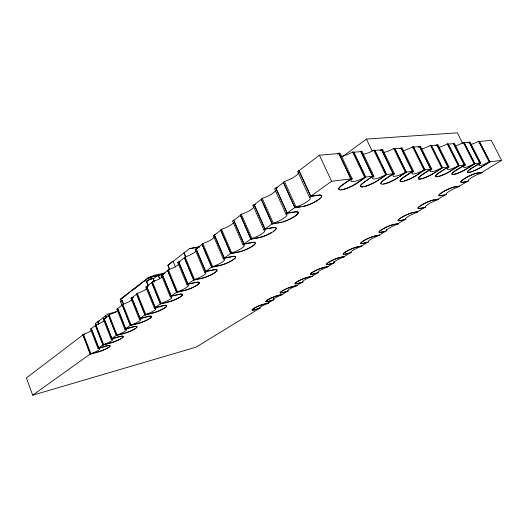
<?xml version="1.0" encoding="UTF-8"?>
<svg xmlns="http://www.w3.org/2000/svg" width="528" height="528" viewBox="0 0 528 528"><rect width="100%" height="100%" fill="white"/><g stroke="black" fill="none" stroke-linecap="round" stroke-linejoin="round"><path stroke-width="0.79" d="M120.707 301.429L121.915 300.194A5.201 1.109 -21.6 0 0 121.486 300.584M199.571 246.814L189.46 248.629L173.177 261.34L175.619 267.221M120.615 299.29L120.681 299.911M120.714 299.416L120.688 299.772M121.532 300.769L122.021 300.333L123.519 304.108M120.919 299.02L145.695 279.886M120.985 299.185L126.199 295.159M132.719 290.123L139.894 284.585M144.454 281.068L145.761 280.058M122.021 300.333L120.476 301.607L122.265 306.207M148.183 285.813L146.428 281.49L149.127 279.734L152.321 278.619M154.466 281.827L153.252 278.791L158.143 275.048L163.885 273.893M95.35 323.631L95.931 325.129L95.35 323.631L108.233 313.797L115.949 312.002M90.268 354.13L90.895 353.681A8.171 1.379 -21.4 0 0 98.842 349.958A8.171 1.379 -21.4 0 0 98.043 348.566L106.128 346.13A8.969 1.505 -21.5 0 1 109.052 347.219A8.969 1.505 -21.5 0 1 97.654 352.143L90.268 354.13L82.823 334.745L83.444 334.277A8.131 1.571 -21.1 0 0 91.766 330.178M103.006 345.022L103.66 344.546A8.336 1.452 -21.5 0 0 111.817 340.718A8.336 1.452 -21.5 0 0 111.151 339.194L119.335 336.758A9.148 1.584 -21.6 0 1 122.126 338.019A9.148 1.584 -21.6 0 1 110.464 343.055L103.006 345.022L95.33 325.235L95.977 324.746A8.29 1.65 -21.2 0 0 104.524 320.522M111.151 339.194L103.323 319.156L105.461 318.305M117.883 310.418A8.461 1.729 -21.4 0 1 109.091 314.767L108.418 315.282L116.345 335.478L123.869 333.538A9.332 1.663 -21.8 0 0 135.802 328.39A9.332 1.663 -21.8 0 0 133.162 326.951L124.879 329.373A8.507 1.525 -21.6 0 1 125.407 331.043A8.507 1.525 -21.6 0 1 117.031 334.983L116.345 335.478M131.888 299.825A8.639 1.822 -21.6 0 1 122.839 304.313L122.133 304.847L130.324 325.472L137.92 323.572A9.53 1.749 -21.9 0 0 150.137 318.298A9.53 1.749 -21.9 0 0 147.662 316.661L139.28 319.07A8.686 1.604 -21.8 0 1 139.649 320.905A8.686 1.604 -21.8 0 1 131.05 324.958L130.324 325.472M133.148 297.284L130.918 298.168L139.28 319.07M146.579 288.71A8.831 1.921 -21.8 0 1 137.267 293.337L136.521 293.905L144.995 314.978L152.651 313.117A9.742 1.841 -22.1 0 0 165.178 307.712A9.742 1.841 -22.1 0 0 162.888 305.857L154.4 308.253A8.877 1.69 -22 0 1 154.605 310.259A8.877 1.69 -22 0 1 145.754 314.437L144.995 314.978M148.784 285.826L145.741 286.889L154.4 308.253M160.406 303.95L161.205 303.382A9.082 1.782 -22.2 0 0 170.313 299.072A9.082 1.782 -22.2 0 0 170.3 296.875L171.125 296.287L178.886 294.505A9.973 1.94 -22.4 0 1 180.965 296.591A9.973 1.94 -22.4 0 1 168.128 302.141L160.406 303.95L151.635 282.414L152.414 281.82A9.029 2.026 -22.1 0 0 162.01 277.028M163.667 274.111L161.33 275.035L170.3 296.875M178.246 264.746A9.247 2.132 -22.3 0 1 168.353 269.696L167.528 270.323L176.623 292.354L184.397 290.591A10.21 2.046 -22.6 0 0 197.571 284.902A10.21 2.046 -22.6 0 0 195.723 282.559L187.909 284.282L187.037 284.902A9.306 1.881 -22.5 0 1 186.846 287.305A9.306 1.881 -22.5 0 1 177.461 291.753L176.623 292.354M187.037 284.902L177.731 262.561L180.127 261.617M196.218 250.853A9.484 2.251 -22.7 0 1 185.13 256.938L184.259 257.598L193.703 280.137L201.531 278.441A10.474 2.158 -22.9 0 0 215.054 272.593A10.474 2.158 -22.9 0 0 213.464 269.973L205.603 271.623L204.686 272.276A9.537 1.987 -22.8 0 1 204.257 274.91A9.537 1.987 -22.8 0 1 194.588 279.503L193.703 280.137M197.472 248.45L195.023 249.414L204.686 272.276M214.328 237.145A9.735 2.383 -23 0 1 202.825 243.481L201.907 244.174L211.715 267.247L219.595 265.624A10.751 2.277 -23.2 0 0 233.488 259.618A10.751 2.277 -23.2 0 0 232.188 256.687L224.281 258.258L223.311 258.951A9.794 2.099 -23.1 0 1 222.631 261.829A9.794 2.099 -23.1 0 1 212.652 266.581L211.715 267.247M223.311 258.951L213.266 235.534L215.774 234.551M233.462 222.664A10.012 2.521 -23.5 0 1 221.509 229.264L220.546 230.003L230.743 253.638L238.663 252.094A11.062 2.409 -23.6 0 0 252.945 245.923A11.062 2.409 -23.6 0 0 251.975 242.649L244.035 244.127L243.012 244.86A10.072 2.218 -23.4 0 1 242.042 248.008A10.072 2.218 -23.4 0 1 231.733 252.925L230.743 253.638M253.704 207.346A10.309 2.666 -23.9 0 1 241.276 214.236L240.247 215.015L250.873 239.237L258.826 237.791A11.392 2.548 -24 0 0 273.524 231.436A11.392 2.548 -24 0 0 272.923 227.786L264.957 229.159L263.868 229.937A10.375 2.35 -23.8 0 1 262.581 233.389A10.375 2.35 -23.8 0 1 251.922 238.484L250.873 239.237M263.868 229.937L252.965 205.339L254.027 204.534L255.605 204.316M275.154 191.103A10.639 2.825 -24.5 0 1 262.211 198.31L261.122 199.135L272.204 223.971L280.177 222.638A11.761 2.693 -24.5 0 0 295.317 216.091A11.761 2.693 -24.5 0 0 295.126 212.032L287.153 213.286L285.998 214.111A10.712 2.488 -24.3 0 1 284.354 217.886A10.712 2.488 -24.3 0 1 273.319 223.179L272.204 223.971M277.319 187.823L275.741 188.021L274.613 188.879L285.998 214.111M298.452 171.884A11.002 2.99 -25.1 0 1 294.73 176.623A11.002 2.99 -25.1 0 1 284.427 181.414L283.272 182.292L294.848 207.775L302.834 206.567A12.164 2.851 -25 0 0 318.437 199.815A12.164 2.851 -25 0 0 318.714 195.294L310.741 196.409L309.514 197.287A11.081 2.64 -24.8 0 1 307.474 201.432A11.081 2.64 -24.8 0 1 296.03 206.93L294.848 207.775M104.201 318.78L108.629 315.414L116.424 335.267L111.91 338.501L104.201 318.78L105.646 318.443M131.868 297.752L136.745 294.05L145.075 314.767L140.105 318.325L131.868 297.752L133.34 297.429M339.92 189.684A12.256 2.831 -25.7 0 1 342.388 184.833L350.823 178.913L338.818 153.529L319.42 155.206L299.066 170.676L310.794 196.172L318.615 195.083A12.164 2.858 -25 0 1 321.229 196.997M337.61 154.143L338.884 153.193L340.025 153.094L352.229 178.867A11.213 2.607 -25.9 0 0 353.384 181.639A11.213 2.607 -25.9 0 0 364.67 177.335L365.759 177.203L353.694 151.925L352.592 152.018A11.134 2.957 -26.3 0 1 341.095 156.242M342.553 156.651L366.392 139.088L457.307 132.818L462.779 143.57M90.347 353.932L83.035 334.871L26.4 377.916L32.703 395.182L90.347 353.932L97.594 351.978M103.085 344.817L95.542 325.367L91.311 328.581L98.776 347.899L103.085 344.817L110.398 342.89A9.148 1.584 -21.6 0 0 111.725 342.507M130.106 324.515L122.351 304.986L117.704 308.517L125.671 328.654L130.403 325.261L137.848 323.4A9.53 1.749 -21.9 0 0 143.702 321.427M160.486 303.739L151.859 282.559L146.738 286.453L155.265 307.474L160.486 303.739L168.056 301.963A9.966 1.94 -22.4 0 0 180.893 296.413A9.966 1.94 -22.4 0 0 178.807 294.327L171.204 296.069L162.367 274.573L167.759 270.475L176.702 292.136L171.204 296.069M193.466 279.173L184.496 257.756L178.82 262.066L187.981 284.057L193.776 279.913L201.452 278.249A10.468 2.158 -22.9 0 0 212.612 273.88M211.787 267.023L202.145 244.339L196.159 248.893L205.676 271.399L211.787 267.023L219.509 265.432A10.751 2.277 -23.2 0 0 221.701 264.878M230.815 253.407L220.783 230.175L214.454 234.98L224.354 258.034L230.815 253.407L237.798 252.047M250.945 239.006L240.497 215.193L233.798 220.282L244.108 243.896L250.945 239.006L254.06 238.438M265.023 228.928L272.27 223.74L261.373 199.32L254.278 204.712L265.023 228.928L272.831 227.581A11.392 2.548 -24 0 1 273.365 231.284M294.914 207.537L283.529 182.483L275.999 188.212L287.212 213.048L294.914 207.537L300.386 206.712M310.794 196.172L331.61 181.276L350.823 178.913M380.318 150.427L382.589 149.444L394.363 173.679A10.666 2.29 -26.3 0 0 394.858 176.359A10.666 2.29 -26.3 0 0 405.392 172.319L406.362 172.201L394.72 148.408L393.743 148.493A10.593 2.6 -26.8 0 1 384.16 152.321M146.995 278.883L151.292 277.028M352.229 178.867L351.1 179.005L342.487 185.044A12.256 2.831 -25.7 0 0 341.57 189.842A12.256 2.831 -25.7 0 0 357.172 183.137L365.759 177.203M150.526 279.385L151.133 278.962L150.071 279.371M399.854 148.731L402.065 147.774L413.622 171.303A10.415 2.152 -26.4 0 0 413.846 173.943A10.415 2.152 -26.4 0 0 424.037 170.023L424.948 169.91L413.516 146.797L412.592 146.876A10.349 2.442 -26.9 0 1 403.306 150.599M365.488 177.104L353.628 152.255L360.809 151.635L372.596 176.233L365.488 177.104L357.073 182.926A12.256 2.831 -25.7 0 1 351.958 185.922M147.068 279.055L147.543 278.725M412.163 147.728L413.516 146.797M372.596 176.233L364.195 182.002A11.946 2.653 -25.9 0 0 362.947 186.707M386.661 174.623L385.638 174.755A10.93 2.442 -26.1 0 1 374.741 178.919A10.93 2.442 -26.1 0 1 373.936 176.194L372.867 176.326L364.294 182.213A11.946 2.653 -25.9 0 0 362.98 186.919A11.946 2.653 -25.9 0 0 378.121 180.411L386.661 174.623L374.814 150.11L373.778 150.203A10.857 2.772 -26.5 0 1 362.683 154.295M418.202 147.2L420.46 146.197L431.812 169.066A10.177 2.026 -26.6 0 0 431.792 171.659A10.177 2.026 -26.6 0 0 441.659 167.851L442.523 167.746L431.297 145.273L430.419 145.345A10.118 2.297 -27.1 0 1 421.403 148.962M146.428 281.49L147.338 280.942M380.747 162.848L374.748 150.434L381.513 149.853L393.089 173.712L384.734 179.335A11.656 2.495 -26.1 0 0 380.939 183.678M394.363 173.679L393.36 173.804L384.826 179.54A11.656 2.488 -26.1 0 0 383.163 184.166A11.656 2.488 -26.1 0 0 397.868 177.844L406.362 172.201M435.673 145.682L437.864 144.705L449.018 166.947A9.959 1.907 -26.7 0 0 448.78 169.495A9.959 1.907 -26.7 0 0 458.35 165.799L459.169 165.693L448.133 143.827L447.302 143.9A9.9 2.165 -27.2 0 1 439.111 147.299M399.689 176.372L401.61 175.091M402.89 174.24L406.091 172.115L412.408 171.336L401.036 148.17L394.654 148.718L406.091 172.115M412.408 171.336L404.105 176.827A11.385 2.343 -26.2 0 0 400.171 181.071M413.622 171.303L412.678 171.422L404.204 177.019A11.385 2.343 -26.2 0 0 402.224 181.566A11.385 2.343 -26.2 0 0 416.519 175.421L424.948 169.91M417.113 174.775L420.552 172.524M421.931 171.626L424.69 169.825L430.657 169.092L419.483 146.579L413.45 147.101L424.69 169.825M467.933 142.877L470.019 141.953L480.79 163.033A9.55 1.696 -26.8 0 0 480.17 165.502A9.55 1.696 -26.8 0 0 489.192 161.997L489.931 161.905L479.272 141.154L478.526 141.22A9.491 1.927 -27.3 0 1 470.765 144.448M430.657 169.092L422.413 174.451A11.128 2.204 -26.4 0 0 419.331 178.966A11.128 2.204 -26.4 0 0 431.158 174.656M431.812 169.066L430.921 169.178L422.506 174.643A11.128 2.204 -26.4 0 0 420.255 179.104A11.128 2.204 -26.4 0 0 434.155 173.125L442.523 167.746M431.963 147.041L431.224 145.57L436.94 145.075L447.916 166.967L439.738 172.201A10.89 2.079 -26.5 0 0 436.128 176.609M449.018 166.947L448.173 167.046L439.831 172.385A10.89 2.079 -26.5 0 0 437.336 176.774A10.89 2.079 -26.5 0 0 450.872 170.953L459.169 165.693M458.911 165.614L448.061 144.118L453.479 143.649L464.264 164.954L458.911 165.614L450.78 170.768A10.89 2.079 -26.5 0 1 437.804 176.497M464.264 164.954L456.152 170.075A10.659 1.96 -26.6 0 0 452.397 174.392M474.943 163.753L474.17 163.845A9.748 1.795 -26.7 0 1 464.884 167.449A9.748 1.795 -26.7 0 1 465.32 164.934L456.245 170.254A10.659 1.96 -26.6 0 0 453.539 174.563A10.659 1.96 -26.6 0 0 466.726 168.887L474.943 163.753L464.105 142.454L463.32 142.527A9.689 2.039 -27.2 0 1 455.347 145.84M467.306 168.293L474.019 164.096M479.774 163.046L474.692 163.673L464.033 142.738L469.174 142.296L479.774 163.046L471.742 168.049A10.441 1.855 -26.6 0 0 467.854 172.293M480.79 163.033L471.827 168.227A10.441 1.855 -26.6 0 0 468.93 172.458A10.441 1.855 -26.6 0 0 481.78 166.934L489.931 161.905M482.361 166.346L489.68 161.832L501.6 160.367L491.278 140.389L479.206 141.431L489.68 161.832M350.156 252.945L344.52 256.39L339.491 257.539A8.21 1.3 -24.4 0 0 328.865 262.112A8.21 1.3 -24.4 0 0 328.442 264.317M501.6 160.367L482.044 172.319L477.272 172.979A9.986 1.716 -26.4 0 0 465.861 177.725A9.986 1.716 -26.4 0 0 461.142 182.299M273.953 299.732L268.112 301.521A7.531 1.115 -23.6 0 1 267.722 299.963A7.531 1.115 -23.6 0 1 277.53 295.739L282.671 294.406L281.945 294.848A6.725 0.99 -23.6 0 0 274.93 298.082A6.725 0.99 -23.6 0 0 273.953 299.732L273.313 298.267M334.475 262.753L328.508 264.469A8.21 1.3 -24.4 0 1 328.931 262.258A8.21 1.3 -24.4 0 1 339.563 257.69L344.692 256.509L343.84 257.03A7.326 1.148 -24.4 0 0 336.138 260.594A7.326 1.148 -24.4 0 0 334.475 262.753L333.815 261.314M386.806 230.776L380.78 232.399A8.851 1.465 -25.1 0 1 382.015 229.568A8.851 1.465 -25.1 0 1 393.347 224.69L398.416 223.687L397.452 224.275A7.9 1.287 -25.2 0 0 389.143 228.136A7.9 1.287 -25.2 0 0 386.806 230.776L386.107 229.317M148.117 278.395L149.53 277.754M99.495 320.925L98.043 321.585L98.465 324.7M150.242 277.504L151.358 277.2M32.703 395.182L196.027 347.167L259.393 308.431L254.364 309.784A7.385 1.076 -23.4 0 1 253.81 308.359A7.385 1.076 -23.4 0 1 263.432 304.22L268.468 302.881L273.088 300.056L268.052 301.382A7.531 1.115 -23.6 0 1 266.897 301.633M98.776 347.899L106.069 345.965A8.969 1.505 -21.5 0 1 106.498 348.526M111.91 338.501L119.269 336.593A9.148 1.584 -21.6 0 1 122.027 337.88M116.424 335.267L123.803 333.373A9.332 1.663 -21.8 0 0 125.149 332.996M282.269 292.657L287.311 291.364L282.513 294.294L277.471 295.601A7.531 1.115 -23.6 0 0 269.049 299.033A7.531 1.115 -23.6 0 0 266.138 301.666M153.424 278.302L152.17 278.619L152.632 278.685M125.671 328.654L133.096 326.779A9.332 1.663 -21.8 0 1 136.666 327.452M297.053 283.582L302.095 282.322L297.106 285.377L292.063 286.651A7.682 1.162 -23.7 0 0 282.737 290.552A7.682 1.162 -23.7 0 0 281.12 292.895M82.823 334.745L85.001 334.204M140.105 318.325L147.596 316.483A9.53 1.749 -21.9 0 1 151.364 316.952A9.53 1.749 -21.9 0 1 144.454 321.11M145.075 314.767L152.585 312.946A9.742 1.841 -22.1 0 0 165.106 307.534A9.742 1.841 -22.1 0 0 162.815 305.679L155.265 307.474M312.431 274.144L317.473 272.923L312.279 276.098L307.237 277.332A7.847 1.208 -23.9 0 0 297.739 281.312A7.847 1.208 -23.9 0 0 295.911 283.807M95.33 325.235L96.796 324.885M329.162 264.152L333.478 263.135L328.073 266.442L323.037 267.643A8.019 1.254 -24.1 0 0 313.355 271.689A8.019 1.254 -24.1 0 0 311.296 274.355M176.702 292.136L183.559 290.585M345.134 254.08L349.437 253.103M187.981 284.057L195.644 282.374A10.21 2.046 -22.6 0 1 194.357 286.592M151.635 282.414L153.153 282.097M205.676 271.399L213.385 269.782A10.468 2.158 -22.9 0 1 216.216 271.405M153.787 278.315L150.13 279.193L146.546 281.259A5.392 1.208 -22 0 1 147.239 280.79M159.515 275.22L150.909 276.989L147.173 278.579L120.556 299.099L120.047 299.792L120.536 299.983M161.106 274.897L162.703 274.573M152.084 276.87L160.063 275.246M155.344 276.388L156.941 276.065M153.384 275.411L165.125 273.042M224.354 258.034L232.102 256.496A10.751 2.277 -23.2 0 1 229.198 261.888M244.108 243.896L251.889 242.451A11.055 2.409 -23.6 0 1 250.82 247.031M255.618 238.154L258.733 237.587A11.392 2.548 -24 0 0 271.286 232.61M199.703 246.906L189.46 248.629M274.613 223.344L276.177 223.087M277.741 222.823L279.305 222.565M441.164 195.505L445.223 194.825L438.2 199.122L433.31 199.96A9.372 1.584 -25.7 0 0 421.456 205.062A9.372 1.584 -25.7 0 0 419.555 208.402L424.479 207.511L417.767 211.609L412.837 212.527A9.101 1.525 -25.4 0 0 401.247 217.516A9.101 1.525 -25.4 0 0 399.696 220.592L404.653 219.628L398.237 223.549L393.274 224.532A8.851 1.465 -25.1 0 0 381.942 229.409A8.851 1.465 -25.1 0 0 380.708 232.247L385.697 231.218L379.559 234.973L374.563 236.016A8.62 1.406 -24.9 0 0 363.475 240.788A8.62 1.406 -24.9 0 0 362.538 243.395L367.547 242.312L361.667 245.909L356.651 247.005A8.408 1.353 -24.6 0 0 347.457 250.727A8.408 1.353 -24.6 0 0 343.358 254.186M287.212 213.048L295.033 211.82A11.755 2.699 -24.5 0 1 295.152 215.939M462.152 182.266L466.963 181.54L459.604 186.034L454.766 186.793A9.662 1.65 -26 0 0 444.649 190.852A9.662 1.65 -26 0 0 438.841 195.466M153.668 275.623L147.14 278.131M393.089 173.712L386.397 174.537L378.022 180.206A11.946 2.653 -25.9 0 1 375.646 181.691M447.916 166.967L442.266 167.66L434.062 172.94A11.128 2.204 -26.4 0 1 431.772 174.313M121.103 301.93L120.503 301.798M105.448 315.929L106.042 317.453L105.448 315.929L106.847 317.83M478.526 141.22L489.192 161.997M469.247 142.019L480.025 163.126M463.32 142.527L474.17 163.845M465.32 164.934L454.364 143.293L453.552 143.365L464.521 165.033M447.302 143.9L458.35 165.799M437.012 144.778L448.173 167.046M432.696 148.513L435.64 154.407M436.379 155.879L440.425 163.977M441.164 165.455L441.896 166.927M430.419 145.345L441.659 167.851M419.555 146.276L430.921 169.178M412.592 146.876L424.037 170.023M401.108 147.86L412.678 171.422M393.743 148.493L405.392 172.319M381.579 149.536L393.36 173.804M381.454 164.314L386.041 173.804M373.778 150.203L385.638 174.755M366.392 139.088L372.128 150.975M373.936 176.194L361.951 151.219L360.875 151.312L372.867 176.326M352.592 152.018L364.67 177.335M338.884 153.193L351.1 179.005M319.42 155.206L331.61 181.276M310.741 196.409L298.808 170.478L297.607 171.389L309.514 197.287M284.427 181.414L296.03 206.93M275.741 188.021L287.153 213.286M262.211 198.31L273.319 223.179M254.027 204.534L264.957 229.159M241.276 214.236L251.922 238.484M244.035 244.127L233.554 220.103L232.551 220.869L243.012 244.86M221.509 229.264L231.733 252.925M214.216 234.815L224.281 258.258M159.766 278.837L158.143 275.048L159.654 278.883M202.825 243.481L212.652 266.581M195.921 248.728L205.603 271.623M185.13 256.938L194.588 279.503M160.908 274.487L162.182 277.537M178.583 261.914L187.909 284.282M168.353 269.696L177.461 291.753M162.136 274.421L171.125 296.287M152.414 281.82L161.205 303.382M146.579 281.457L148.045 285.074M146.513 286.308L155.186 307.692M153.252 278.791L154.486 281.84M137.267 293.337L145.754 314.437M131.644 297.614L140.026 318.536M121.876 300.359L123.361 304.102M122.839 304.313L131.05 324.958M125.591 328.865L117.487 308.385L116.794 308.913L124.879 329.373M109.091 314.767L117.031 334.983M103.983 318.648L111.83 338.705M95.977 324.746L103.66 344.546M98.696 348.104L91.1 328.456L90.46 328.937L98.043 348.566M83.444 334.277L90.895 353.681M320.06 198.244A12.164 2.858 -25 0 1 318.259 199.663M317.724 200.026A12.164 2.858 -25 0 1 313.975 202.237M313.289 202.594A12.164 2.858 -25 0 1 310.457 203.92M309.745 204.217A12.164 2.858 -25 0 1 302.735 206.356M351.259 186.272A12.256 2.831 -25.7 0 1 349.82 186.938M349.107 187.255A12.256 2.831 -25.7 0 1 346.982 188.113M346.302 188.364A12.256 2.831 -25.7 0 1 343.721 189.169M342.943 189.361A12.256 2.831 -25.7 0 1 341.543 189.618M440.352 195.644A9.662 1.65 -26 0 1 439.322 195.703M466.633 168.716A10.659 1.96 -26.6 0 1 453.981 174.299M294.644 216.282A11.755 2.699 -24.5 0 1 293.548 216.988M292.961 217.338A11.755 2.699 -24.5 0 1 288.361 219.701M287.674 220.004A11.755 2.699 -24.5 0 1 285.595 220.843M284.915 221.093A11.755 2.699 -24.5 0 1 282.949 221.747M281.536 222.13A11.755 2.699 -24.5 0 1 280.084 222.433M375.005 182.054A11.946 2.653 -25.9 0 1 373.666 182.78M372.986 183.124A11.946 2.653 -25.9 0 1 365.013 186.272M135.703 328.244A9.332 1.663 -21.8 0 1 130.304 331.096M129.565 331.412A9.332 1.663 -21.8 0 1 125.855 332.779M105.884 348.83A8.969 1.505 -21.5 0 1 100.3 351.14M99.594 351.377A8.969 1.505 -21.5 0 1 98.234 351.8M397.769 177.646A11.656 2.495 -26.1 0 1 392.806 180.49M392.132 180.82A11.656 2.495 -26.1 0 1 390.1 181.751M389.426 182.035A11.656 2.495 -26.1 0 1 387.466 182.794M386.846 183.005A11.656 2.495 -26.1 0 1 385.651 183.388M385.097 183.546A11.656 2.495 -26.1 0 1 383.731 183.863M120.628 338.752A9.148 1.584 -21.6 0 1 112.424 342.289M416.42 175.23A11.385 2.343 -26.2 0 1 411.536 178.002M410.876 178.319A11.385 2.343 -26.2 0 1 404.059 180.965M402.191 181.361A11.385 2.343 -26.2 0 1 400.864 181.401M250.265 247.348A11.055 2.409 -23.6 0 1 246.55 249.209M245.896 249.493A11.055 2.409 -23.6 0 1 243.929 250.292M243.283 250.536A11.055 2.409 -23.6 0 1 240.781 251.354M240.009 251.572A11.055 2.409 -23.6 0 1 238.577 251.902M228.591 262.185A10.751 2.277 -23.2 0 1 226.703 263.043M226.07 263.314A10.751 2.277 -23.2 0 1 224.149 264.059M223.522 264.284A10.751 2.277 -23.2 0 1 222.288 264.7M215.846 271.735A10.468 2.158 -22.9 0 1 214.922 272.448M214.375 272.818A10.468 2.158 -22.9 0 1 213.121 273.59M193.624 286.968A10.21 2.046 -22.6 0 1 184.325 290.413M481.694 166.762A10.441 1.855 -26.6 0 1 477.695 168.98M477.094 169.283A10.441 1.855 -26.6 0 1 473.147 171.019M472.421 171.296A10.441 1.855 -26.6 0 1 471.062 171.758M470.441 171.943A10.441 1.855 -26.6 0 1 468.884 172.28M252.965 205.339A10.309 2.666 -23.9 0 1 253.909 205.696M213.266 235.534A9.735 2.383 -23 0 1 214.276 235.778M177.731 262.561A9.247 2.132 -22.3 0 1 178.794 262.713M103.323 319.156A8.29 1.65 -21.2 0 1 104.445 319.15M172.933 261.301L167.891 265.294L169.686 269.696L167.891 265.294L172.953 261.268M260.231 308.121L254.423 309.916A7.385 1.076 -23.4 0 1 253.869 308.497A7.385 1.076 -23.4 0 1 263.492 304.352L268.627 302.993L267.927 303.415A6.593 0.95 -23.4 0 0 261.063 306.577A6.593 0.95 -23.4 0 0 260.231 308.121M288.202 291.027L282.335 292.796A7.682 1.162 -23.7 0 1 282.124 291.093A7.682 1.162 -23.7 0 1 292.123 286.79L297.264 285.49L296.518 285.945A6.864 1.023 -23.8 0 0 289.337 289.258A6.864 1.023 -23.8 0 0 288.202 291.027M303.019 281.972L297.119 283.727A7.847 1.201 -23.9 0 1 297.099 281.866A7.847 1.201 -23.9 0 1 307.303 277.477L312.444 276.217L311.665 276.692A7.009 1.063 -24 0 0 304.319 280.084A7.009 1.063 -24 0 0 303.019 281.972M318.43 272.554L312.497 274.289A8.019 1.254 -24.1 0 1 312.688 272.263A8.019 1.254 -24.1 0 1 323.103 267.782L328.238 266.561L327.426 267.062A7.161 1.109 -24.2 0 0 319.909 270.534A7.161 1.109 -24.2 0 0 318.43 272.554M351.186 252.542L345.2 254.225A8.408 1.353 -24.6 0 1 345.873 251.83A8.408 1.353 -24.6 0 1 356.723 247.157L361.838 246.035L360.954 246.576A7.504 1.195 -24.7 0 0 353.06 250.232A7.504 1.195 -24.7 0 0 351.186 252.542M368.617 241.89L362.611 243.547A8.62 1.406 -24.9 0 1 363.548 240.94A8.62 1.406 -24.9 0 1 374.636 236.168L379.731 235.099L378.807 235.666A7.696 1.241 -24.9 0 0 370.709 239.422A7.696 1.241 -24.9 0 0 368.617 241.89M405.808 219.166L404.824 219.767L399.769 220.75A9.101 1.525 -25.4 0 1 401.32 217.675A9.101 1.525 -25.4 0 1 412.916 212.685L417.945 211.754L416.935 212.368A8.125 1.34 -25.5 0 0 408.408 216.335A8.125 1.34 -25.5 0 0 405.808 219.166M425.674 207.029L424.651 207.649L419.635 208.567A9.372 1.584 -25.7 0 1 421.535 205.227A9.372 1.584 -25.7 0 1 433.389 200.125L438.379 199.267L437.323 199.907A8.362 1.393 -25.8 0 0 428.558 203.993A8.362 1.393 -25.8 0 0 425.674 207.029M446.477 194.317L445.401 194.971L440.431 195.802A9.662 1.65 -26 0 1 442.708 192.185A9.662 1.65 -26 0 1 454.852 186.958L459.782 186.186L458.68 186.859A8.626 1.452 -26.1 0 0 449.665 191.063A8.626 1.452 -26.1 0 0 446.477 194.317M468.27 180.998L467.148 181.685L462.231 182.431A9.986 1.716 -26.4 0 1 464.924 178.497A9.986 1.716 -26.4 0 1 477.358 173.151L482.229 172.471L481.067 173.177A8.91 1.505 -26.4 0 0 471.794 177.514A8.91 1.505 -26.4 0 0 468.27 180.998M185.572 256.674L184.008 252.905L185.559 256.654M98.934 323.829L98.043 321.585L98.894 323.849"/></g></svg>
